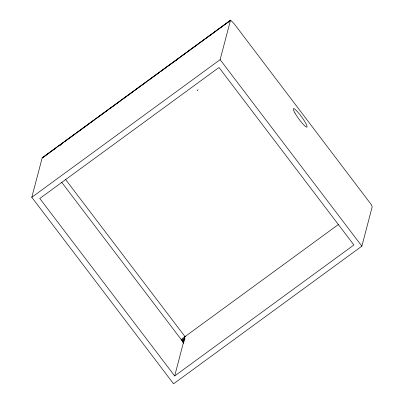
<?xml version="1.0" encoding="UTF-8"?>
<svg xmlns="http://www.w3.org/2000/svg" width="404" height="404" viewBox="0 0 404 404"><rect width="100%" height="100%" fill="white"/><g stroke="black" fill="none" stroke-linecap="round" stroke-linejoin="round"><path stroke-width="0.61" d="M31.8 197.298L42.188 157.863L230.639 20.2L234.158 23.765L371.387 204.747L372.195 206.828L361.873 246.157L173.548 383.8L31.8 197.298L220.124 59.656L230.512 20.22M174.674 375.957L353.889 244.976L218.998 67.498L39.784 198.48L174.674 375.957L184.997 336.628L338.754 224.25M197.177 90.557L197.495 90.269M197.637 90.148L198.122 89.764M42.188 157.863L230.639 20.2M42.309 157.843L44.016 156.782M45.031 156.04L50.121 152.318M51.141 151.576L56.232 147.854M58.777 145.996L63.867 142.274M64.882 141.531L69.463 138.183M70.483 137.436L75.573 133.719M76.588 132.972L83.209 128.139M84.224 127.391L89.314 123.675M90.334 122.932L94.915 119.584M96.44 118.468L108.656 109.54M109.676 108.792L114.766 105.075M115.781 104.328L120.872 100.611M121.892 99.864L126.982 96.147M127.997 95.4L134.108 90.935M135.123 90.193L140.213 86.471M141.233 85.729L146.324 82.007M148.869 80.149L159.05 72.71M160.575 71.594L165.665 67.872M166.68 67.13L173.301 62.292M174.316 61.549L179.406 57.828M180.426 57.085L185.007 53.737M186.022 52.995L191.112 49.273M192.132 48.53L198.748 43.693M199.768 42.95L204.858 39.228M205.873 38.486L210.454 35.138M211.984 34.022L217.074 30.3M218.089 29.558L224.2 25.093M225.215 24.351L230.305 20.629M60.024 145.384L61.044 144.642M175.568 60.938L176.583 60.196M61.782 182.406L181.164 339.481L185.234 336.507M183.547 343.329L181.598 340.087L184.653 337.855M182.012 340.693L185.062 338.461M182.396 341.284L184.431 339.794M182.749 341.855L184.274 340.739M183.062 342.39L184.078 341.643M220.124 59.656L361.873 246.157M65.347 179.199L184.997 336.628M181.164 339.481L181.598 340.087M294.945 112.999A11.418 1.732 53.8 0 0 306.671 127.139A11.418 1.732 53.8 0 0 298.96 113.458A11.418 1.732 53.8 0 0 294.945 112.999"/></g></svg>
